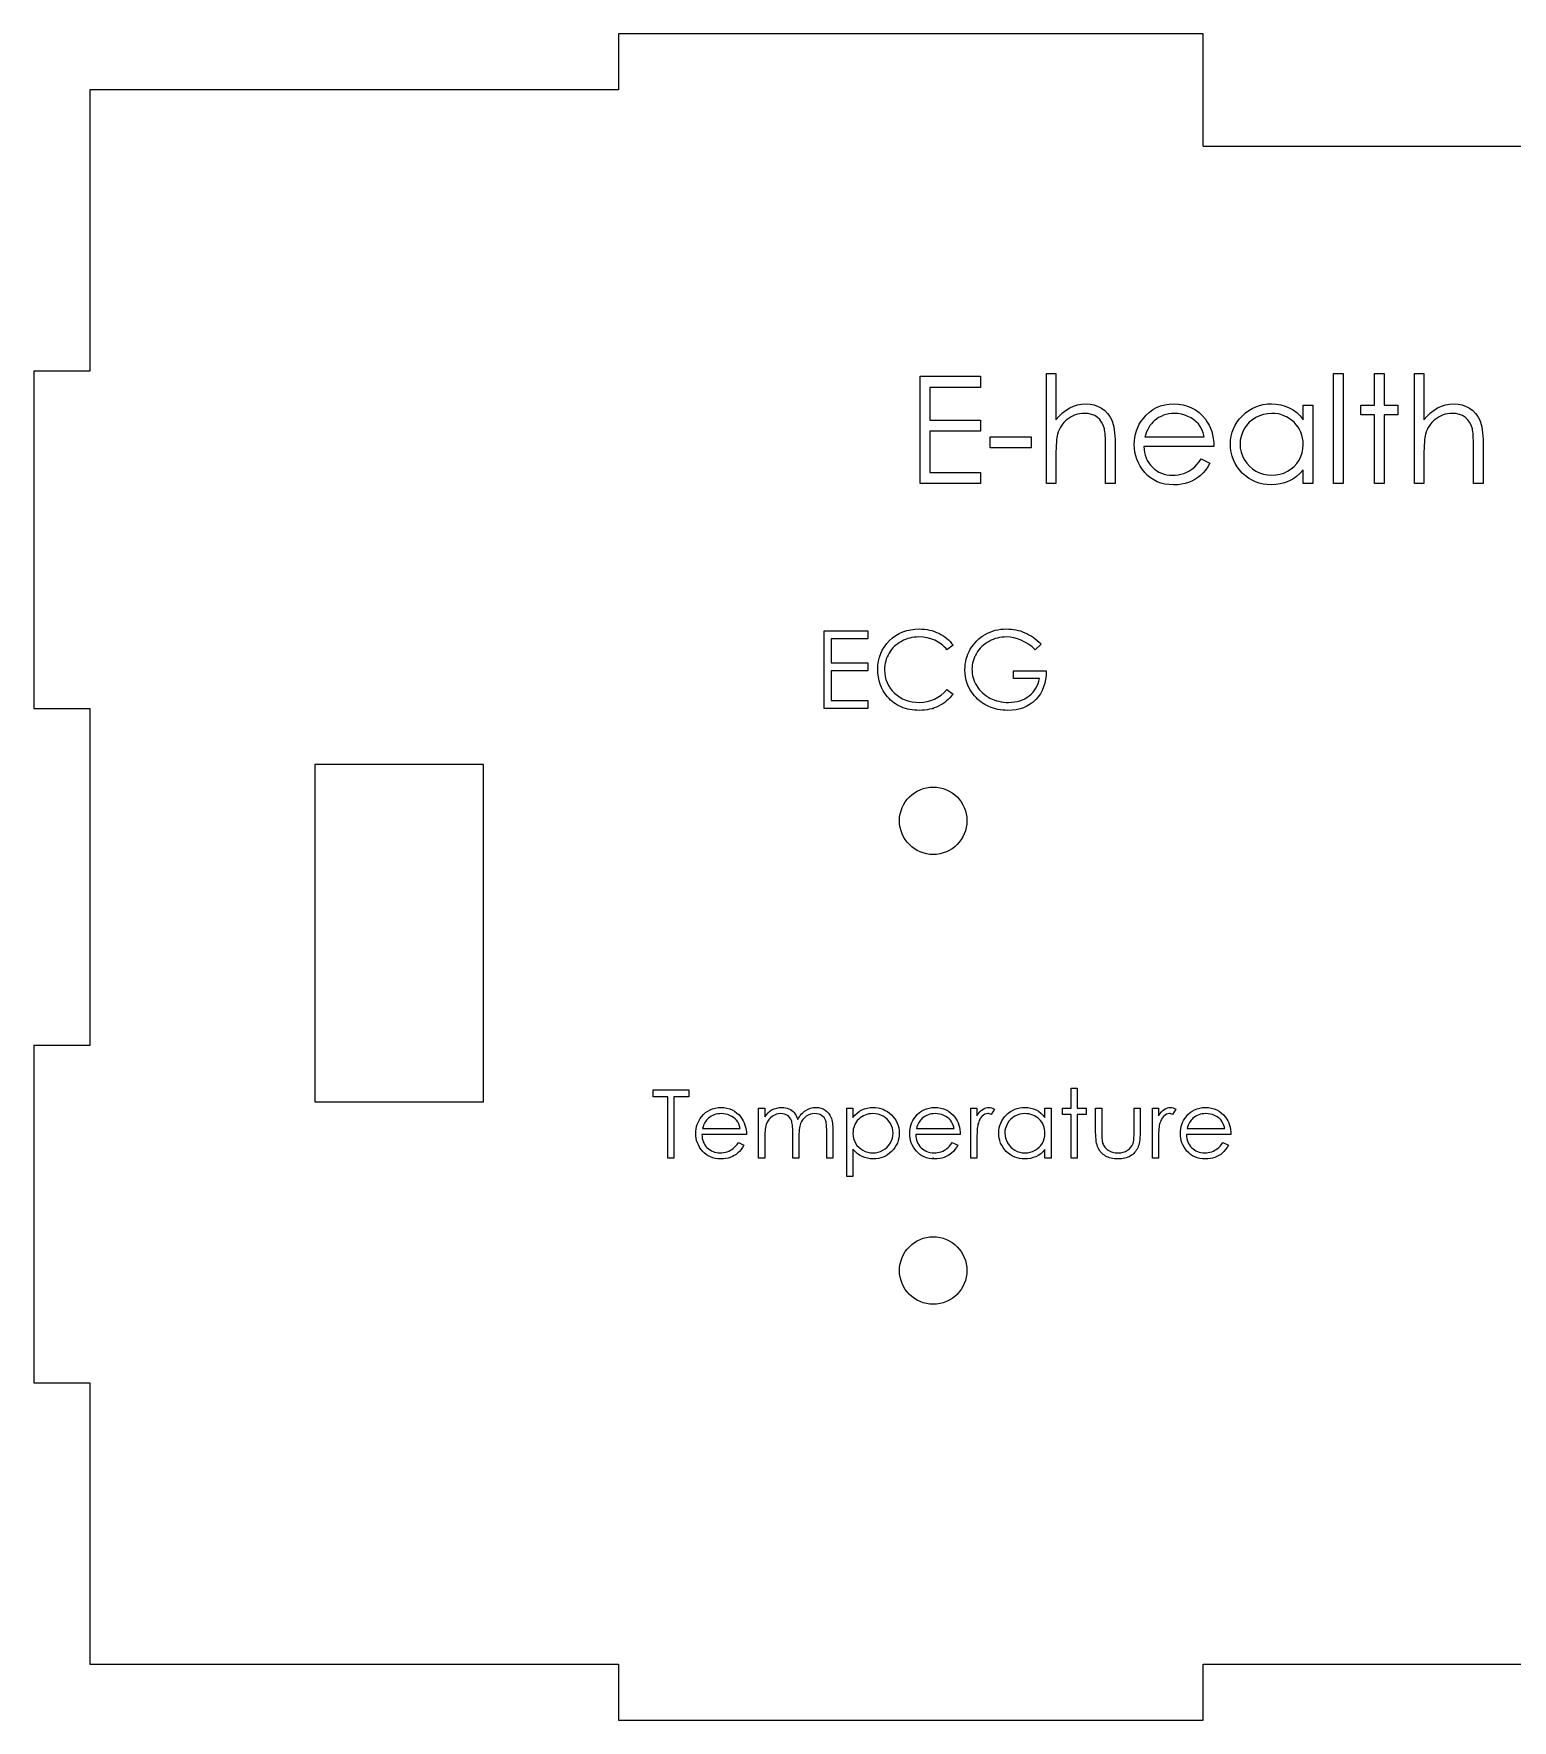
# Model space of a CAD drawing. Header units: millimetres. Extents: x 0 to 260, y 0 to 150.
# Drawn here: x 0 to 131.5, y 0 to 150 of the extents above; entities that cross this region are included whole.
import ezdxf

# ---------------------------------------------------------------- set-up
doc = ezdxf.new("R2010")
doc.units = ezdxf.units.MM
doc.header["$PDSIZE"] = -1

msp = doc.modelspace()

# ---------------------------------------------------------------- linework, layer by layer
at = {"color": 7, "linetype": 'Continuous', "lineweight": 25}
for p, q in [((104, 150), (52, 150)), ((52, 150), (52, 145)), ((104, 140), (104, 150)), ((5, 145), (5, 120)), ((52, 145), (5, 145)), ((104, 140), (156, 140)), ((0, 120), (0, 90)), ((5, 120), (0, 120)), ((0, 90), (5, 90)), ((5, 90), (5, 60)), ((40, 85), (25, 85)), ((25, 85), (25, 55)), ((40, 55), (40, 85)), ((0, 60), (0, 30)), ((5, 60), (0, 60)), ((25, 55), (40, 55)), ((0, 30), (5, 30)), ((5, 30), (5, 5)), ((5, 5), (52, 5)), ((52, 5), (52, 0)), ((104, 5), (156, 5)), ((104, 0), (104, 5)), ((52, 0), (104, 0))]:
    msp.add_line(p, q, dxfattribs=at)
at = {"color": 7, "linetype": 'Continuous', "flags": 128}
for points in [[(78.83, 119.53), (84.21, 119.53), (84.21, 119.53), (84.21, 118.55), (84.21, 118.55), (79.69, 118.55), (79.69, 118.55), (79.69, 115.62), (79.69, 115.62), (84.21, 115.62), (84.21, 115.62), (84.21, 114.64), (84.21, 114.64), (79.69, 114.64), (79.69, 114.64), (79.69, 110.98), (79.69, 110.98), (84.21, 110.98), (84.21, 110.98), (84.21, 110), (84.21, 110), (78.83, 110), (78.83, 110), (78.83, 119.53)], [(90.07, 119.77), (90.92, 119.77), (90.92, 119.77), (90.92, 115.65), (90.92, 115.65), (91.21, 115.98), (91.5, 116.28), (91.81, 116.52), (92.14, 116.72), (92.47, 116.88), (92.83, 116.99), (93.19, 117.06), (93.57, 117.08), (93.57, 117.08), (93.96, 117.06), (94.32, 116.99), (94.66, 116.86), (94.98, 116.69), (95.26, 116.48), (95.51, 116.23), (95.72, 115.95), (95.88, 115.63), (95.95, 115.46), (96.01, 115.25), (96.06, 115.03), (96.1, 114.78), (96.13, 114.51), (96.15, 114.21), (96.17, 113.9), (96.17, 113.55), (96.17, 113.55), (96.17, 110), (96.17, 110), (95.32, 110), (95.32, 110), (95.32, 113.27), (95.32, 113.27), (95.32, 113.56), (95.31, 113.82), (95.31, 114.05), (95.29, 114.26), (95.28, 114.45), (95.26, 114.61), (95.24, 114.75), (95.22, 114.86), (95.22, 114.86), (95.12, 115.18), (94.98, 115.46), (94.81, 115.69), (94.6, 115.88), (94.36, 116.04), (94.08, 116.14), (93.77, 116.21), (93.42, 116.23), (93.42, 116.23), (93.21, 116.22), (93.01, 116.2), (92.82, 116.15), (92.63, 116.1), (92.44, 116.02), (92.27, 115.93), (92.09, 115.82), (91.92, 115.7), (91.77, 115.56), (91.62, 115.42), (91.49, 115.26), (91.38, 115.1), (91.28, 114.94), (91.19, 114.76), (91.11, 114.58), (91.05, 114.38), (91.05, 114.38), (91.02, 114.25), (91, 114.08), (90.97, 113.89), (90.96, 113.67), (90.94, 113.42), (90.93, 113.14), (90.92, 112.84), (90.92, 112.52), (90.92, 112.52), (90.92, 110), (90.92, 110), (90.07, 110), (90.07, 110), (90.07, 119.77)], [(115.59, 119.77), (116.45, 119.77), (116.45, 119.77), (116.45, 110), (116.45, 110), (115.59, 110), (115.59, 110), (115.59, 119.77)], [(119.25, 119.77), (120.11, 119.77), (120.11, 119.77), (120.11, 116.96), (120.11, 116.96), (121.33, 116.96), (121.33, 116.96), (121.33, 116.11), (121.33, 116.11), (120.11, 116.11), (120.11, 116.11), (120.11, 110), (120.11, 110), (119.25, 110), (119.25, 110), (119.25, 116.11), (119.25, 116.11), (118.03, 116.11), (118.03, 116.11), (118.03, 116.96), (118.03, 116.96), (119.25, 116.96), (119.25, 116.96), (119.25, 119.77)], [(122.8, 119.77), (123.65, 119.77), (123.65, 119.77), (123.65, 115.65), (123.65, 115.65), (123.93, 115.98), (124.23, 116.28), (124.54, 116.52), (124.86, 116.72), (125.2, 116.88), (125.55, 116.99), (125.92, 117.06), (126.3, 117.08), (126.3, 117.08), (126.68, 117.06), (127.05, 116.99), (127.39, 116.86), (127.7, 116.69), (127.99, 116.48), (128.24, 116.23), (128.44, 115.95), (128.61, 115.63), (128.68, 115.46), (128.74, 115.25), (128.79, 115.03), (128.83, 114.78), (128.86, 114.51), (128.88, 114.21), (128.9, 113.9), (128.9, 113.55), (128.9, 113.55), (128.9, 110), (128.9, 110), (128.05, 110), (128.05, 110), (128.05, 113.27), (128.05, 113.27), (128.04, 113.56), (128.04, 113.82), (128.03, 114.05), (128.02, 114.26), (128.01, 114.45), (127.99, 114.61), (127.97, 114.75), (127.95, 114.86), (127.95, 114.86), (127.84, 115.18), (127.71, 115.46), (127.53, 115.69), (127.33, 115.88), (127.08, 116.04), (126.81, 116.14), (126.49, 116.21), (126.15, 116.23), (126.15, 116.23), (125.94, 116.22), (125.74, 116.2), (125.54, 116.15), (125.36, 116.1), (125.17, 116.02), (124.99, 115.93), (124.82, 115.82), (124.65, 115.7), (124.49, 115.56), (124.35, 115.42), (124.22, 115.26), (124.1, 115.1), (124, 114.94), (123.92, 114.76), (123.84, 114.58), (123.78, 114.38), (123.78, 114.38), (123.75, 114.25), (123.72, 114.08), (123.7, 113.89), (123.68, 113.67), (123.67, 113.42), (123.66, 113.14), (123.65, 112.84), (123.65, 112.52), (123.65, 112.52), (123.65, 110), (123.65, 110), (122.8, 110), (122.8, 110), (122.8, 119.77)], [(103.84, 112.2), (104.6, 111.8), (104.6, 111.8), (104.41, 111.48), (104.21, 111.19), (104, 110.94), (103.77, 110.72), (103.53, 110.52), (103.27, 110.36), (103, 110.21), (102.71, 110.09), (102.41, 110), (102.09, 109.93), (101.75, 109.89), (101.38, 109.88), (101.38, 109.88), (100.98, 109.9), (100.61, 109.95), (100.25, 110.03), (99.92, 110.15), (99.61, 110.31), (99.32, 110.5), (99.05, 110.72), (98.81, 110.98), (98.59, 111.26), (98.4, 111.54), (98.25, 111.84), (98.12, 112.15), (98.01, 112.46), (97.94, 112.79), (97.9, 113.12), (97.88, 113.46), (97.88, 113.46), (97.9, 113.78), (97.93, 114.09), (98, 114.4), (98.08, 114.69), (98.2, 114.98), (98.33, 115.26), (98.5, 115.53), (98.69, 115.79), (98.69, 115.79), (98.95, 116.09), (99.24, 116.35), (99.54, 116.58), (99.87, 116.76), (100.22, 116.9), (100.6, 117), (100.99, 117.06), (101.41, 117.08), (101.41, 117.08), (101.83, 117.06), (102.24, 117), (102.62, 116.89), (102.98, 116.74), (103.32, 116.55), (103.64, 116.31), (103.94, 116.03), (104.21, 115.71), (104.21, 115.71), (104.38, 115.46), (104.54, 115.2), (104.66, 114.92), (104.77, 114.63), (104.85, 114.32), (104.91, 113.99), (104.95, 113.65), (104.97, 113.3), (104.97, 113.3), (98.74, 113.3), (98.74, 113.3), (98.76, 113.02), (98.79, 112.76), (98.85, 112.51), (98.94, 112.27), (99.04, 112.05), (99.17, 111.84), (99.32, 111.64), (99.49, 111.45), (99.67, 111.28), (99.87, 111.14), (100.08, 111.01), (100.3, 110.91), (100.53, 110.83), (100.77, 110.78), (101.02, 110.74), (101.28, 110.73), (101.28, 110.73), (101.53, 110.74), (101.78, 110.77), (102.03, 110.82), (102.28, 110.89), (102.51, 110.98), (102.73, 111.09), (102.92, 111.2), (103.1, 111.33), (103.28, 111.48), (103.46, 111.68), (103.65, 111.92), (103.84, 112.2)], [(113.76, 116.96), (113.76, 110), (113.76, 110), (112.9, 110), (112.9, 110), (112.9, 111.2), (112.9, 111.2), (112.61, 110.88), (112.3, 110.61), (111.97, 110.38), (111.62, 110.2), (111.25, 110.06), (110.87, 109.96), (110.47, 109.9), (110.06, 109.88), (110.06, 109.88), (109.69, 109.9), (109.34, 109.94), (109, 110.03), (108.67, 110.14), (108.36, 110.29), (108.05, 110.47), (107.77, 110.68), (107.49, 110.93), (107.24, 111.2), (107.03, 111.49), (106.85, 111.79), (106.7, 112.1), (106.58, 112.43), (106.5, 112.77), (106.45, 113.13), (106.43, 113.5), (106.43, 113.5), (106.45, 113.86), (106.5, 114.21), (106.58, 114.55), (106.7, 114.87), (106.85, 115.18), (107.03, 115.48), (107.25, 115.76), (107.5, 116.03), (107.78, 116.28), (108.07, 116.49), (108.37, 116.67), (108.69, 116.82), (109.02, 116.94), (109.36, 117.02), (109.72, 117.07), (110.09, 117.08), (110.09, 117.08), (110.51, 117.06), (110.92, 117), (111.3, 116.89), (111.66, 116.74), (112.01, 116.55), (112.33, 116.31), (112.63, 116.02), (112.9, 115.67), (112.9, 115.67), (112.9, 116.96), (112.9, 116.96), (113.76, 116.96)], [(104.11, 114.15), (104.01, 114.49), (103.89, 114.79), (103.74, 115.06), (103.58, 115.29), (103.39, 115.49), (103.17, 115.67), (102.93, 115.83), (102.66, 115.97), (102.37, 116.08), (102.07, 116.16), (101.76, 116.21), (101.45, 116.23), (101.45, 116.23), (101.19, 116.22), (100.95, 116.19), (100.71, 116.14), (100.48, 116.07), (100.26, 115.97), (100.05, 115.86), (99.85, 115.73), (99.66, 115.58), (99.66, 115.58), (99.52, 115.45), (99.4, 115.31), (99.28, 115.15), (99.18, 114.98), (99.08, 114.8), (98.98, 114.6), (98.9, 114.38), (98.83, 114.15), (98.83, 114.15), (104.11, 114.15)], [(110.1, 116.23), (109.73, 116.2), (109.37, 116.14), (109.02, 116.03), (108.69, 115.87), (108.39, 115.67), (108.11, 115.44), (107.87, 115.17), (107.67, 114.86), (107.5, 114.53), (107.38, 114.19), (107.31, 113.85), (107.29, 113.49), (107.29, 113.49), (107.31, 113.13), (107.38, 112.79), (107.5, 112.45), (107.67, 112.12), (107.88, 111.81), (108.12, 111.53), (108.4, 111.3), (108.7, 111.1), (109.03, 110.94), (109.37, 110.82), (109.73, 110.76), (110.09, 110.73), (110.09, 110.73), (110.46, 110.76), (110.82, 110.82), (111.17, 110.93), (111.51, 111.09), (111.83, 111.29), (112.1, 111.52), (112.34, 111.78), (112.54, 112.07), (112.7, 112.39), (112.81, 112.73), (112.88, 113.09), (112.9, 113.47), (112.9, 113.47), (112.89, 113.75), (112.85, 114.03), (112.79, 114.3), (112.7, 114.55), (112.59, 114.79), (112.45, 115.02), (112.28, 115.23), (112.09, 115.44), (111.88, 115.62), (111.67, 115.78), (111.43, 115.92), (111.19, 116.03), (110.93, 116.12), (110.67, 116.18), (110.39, 116.22), (110.1, 116.23)], [(85.06, 114.15), (88.72, 114.15), (88.72, 114.15), (88.72, 113.17), (88.72, 113.17), (85.06, 113.17), (85.06, 113.17), (85.06, 114.15)], [(70.3, 96.88), (74.18, 96.88), (74.18, 96.88), (74.18, 96.17), (74.18, 96.17), (70.92, 96.17), (70.92, 96.17), (70.92, 94.06), (70.92, 94.06), (74.18, 94.06), (74.18, 94.06), (74.18, 93.35), (74.18, 93.35), (70.92, 93.35), (70.92, 93.35), (70.92, 90.71), (70.92, 90.71), (74.18, 90.71), (74.18, 90.71), (74.18, 90), (74.18, 90), (70.3, 90), (70.3, 90), (70.3, 96.88)], [(81.76, 95.62), (81.22, 95.2), (81.22, 95.2), (81.11, 95.34), (80.98, 95.47), (80.86, 95.59), (80.72, 95.7), (80.58, 95.8), (80.44, 95.9), (80.29, 95.98), (80.13, 96.06), (79.8, 96.19), (79.46, 96.28), (79.1, 96.33), (78.72, 96.35), (78.72, 96.35), (78.52, 96.34), (78.31, 96.33), (78.11, 96.29), (77.92, 96.25), (77.73, 96.2), (77.54, 96.13), (77.36, 96.05), (77.18, 95.96), (77, 95.86), (76.84, 95.75), (76.69, 95.63), (76.54, 95.5), (76.41, 95.37), (76.29, 95.22), (76.17, 95.07), (76.07, 94.91), (75.98, 94.74), (75.9, 94.57), (75.83, 94.4), (75.78, 94.21), (75.73, 94.03), (75.7, 93.83), (75.68, 93.64), (75.68, 93.43), (75.68, 93.43), (75.69, 93.13), (75.73, 92.84), (75.8, 92.56), (75.9, 92.29), (76.02, 92.04), (76.17, 91.8), (76.35, 91.57), (76.55, 91.36), (76.78, 91.17), (77.02, 91), (77.28, 90.85), (77.55, 90.74), (77.83, 90.65), (78.13, 90.58), (78.44, 90.54), (78.77, 90.53), (78.77, 90.53), (79.13, 90.55), (79.47, 90.6), (79.8, 90.69), (80.12, 90.82), (80.41, 90.98), (80.7, 91.17), (80.97, 91.41), (81.22, 91.68), (81.22, 91.68), (81.76, 91.27), (81.76, 91.27), (81.63, 91.1), (81.49, 90.94), (81.34, 90.79), (81.19, 90.66), (81.02, 90.53), (80.85, 90.41), (80.67, 90.3), (80.48, 90.2), (80.29, 90.11), (80.09, 90.04), (79.88, 89.97), (79.67, 89.92), (79.46, 89.88), (79.23, 89.85), (79.01, 89.83), (78.77, 89.82), (78.77, 89.82), (78.55, 89.83), (78.33, 89.84), (78.12, 89.87), (77.92, 89.9), (77.72, 89.94), (77.53, 89.99), (77.34, 90.05), (77.16, 90.12), (76.99, 90.2), (76.82, 90.29), (76.66, 90.39), (76.5, 90.5), (76.35, 90.62), (76.2, 90.74), (76.07, 90.88), (75.93, 91.03), (75.93, 91.03), (75.73, 91.29), (75.55, 91.56), (75.4, 91.85), (75.28, 92.15), (75.18, 92.46), (75.12, 92.79), (75.07, 93.13), (75.06, 93.48), (75.06, 93.48), (75.08, 93.85), (75.13, 94.21), (75.21, 94.55), (75.33, 94.87), (75.47, 95.18), (75.66, 95.48), (75.87, 95.76), (76.12, 96.02), (76.39, 96.27), (76.68, 96.48), (76.98, 96.65), (77.31, 96.8), (77.64, 96.91), (78, 96.99), (78.37, 97.04), (78.76, 97.06), (78.76, 97.06), (79, 97.05), (79.23, 97.03), (79.46, 97), (79.67, 96.96), (79.89, 96.91), (80.1, 96.84), (80.3, 96.76), (80.49, 96.68), (80.68, 96.58), (80.86, 96.47), (81.04, 96.35), (81.2, 96.22), (81.35, 96.09), (81.5, 95.94), (81.64, 95.78), (81.76, 95.62)], [(89.61, 95.71), (89.08, 95.2), (89.08, 95.2), (88.79, 95.47), (88.48, 95.7), (88.16, 95.9), (87.83, 96.06), (87.49, 96.19), (87.16, 96.28), (86.83, 96.33), (86.5, 96.35), (86.5, 96.35), (86.3, 96.34), (86.1, 96.33), (85.91, 96.29), (85.72, 96.25), (85.52, 96.2), (85.34, 96.13), (85.15, 96.05), (84.97, 95.96), (84.79, 95.86), (84.62, 95.74), (84.47, 95.62), (84.32, 95.49), (84.19, 95.36), (84.06, 95.21), (83.94, 95.05), (83.84, 94.89), (83.75, 94.72), (83.66, 94.55), (83.6, 94.38), (83.54, 94.2), (83.5, 94.02), (83.46, 93.84), (83.45, 93.66), (83.44, 93.47), (83.44, 93.47), (83.45, 93.28), (83.47, 93.09), (83.5, 92.9), (83.55, 92.72), (83.61, 92.54), (83.68, 92.36), (83.77, 92.18), (83.87, 92.01), (83.98, 91.84), (84.1, 91.68), (84.23, 91.53), (84.38, 91.39), (84.53, 91.26), (84.69, 91.14), (84.86, 91.03), (85.05, 90.92), (85.24, 90.83), (85.43, 90.75), (85.63, 90.68), (85.84, 90.63), (86.05, 90.58), (86.26, 90.55), (86.48, 90.53), (86.7, 90.53), (86.7, 90.53), (86.97, 90.54), (87.22, 90.57), (87.47, 90.61), (87.71, 90.68), (87.93, 90.76), (88.15, 90.86), (88.35, 90.98), (88.54, 91.12), (88.72, 91.27), (88.88, 91.43), (89.02, 91.61), (89.14, 91.79), (89.25, 91.99), (89.33, 92.2), (89.39, 92.42), (89.44, 92.65), (89.44, 92.65), (87.14, 92.65), (87.14, 92.65), (87.14, 93.35), (87.14, 93.35), (90.05, 93.35), (90.05, 93.35), (90.04, 92.96), (89.99, 92.58), (89.92, 92.23), (89.82, 91.9), (89.68, 91.59), (89.53, 91.3), (89.34, 91.03), (89.12, 90.78), (88.88, 90.55), (88.62, 90.36), (88.34, 90.2), (88.04, 90.06), (87.72, 89.96), (87.38, 89.88), (87.02, 89.84), (86.65, 89.82), (86.65, 89.82), (86.41, 89.83), (86.19, 89.84), (85.97, 89.87), (85.75, 89.9), (85.55, 89.95), (85.35, 90.01), (85.15, 90.07), (84.96, 90.15), (84.78, 90.24), (84.6, 90.33), (84.43, 90.44), (84.26, 90.56), (84.11, 90.68), (83.95, 90.82), (83.81, 90.97), (83.67, 91.12), (83.67, 91.12), (83.47, 91.38), (83.3, 91.65), (83.15, 91.92), (83.03, 92.2), (82.94, 92.5), (82.87, 92.8), (82.84, 93.12), (82.82, 93.44), (82.82, 93.44), (82.83, 93.68), (82.85, 93.92), (82.89, 94.16), (82.94, 94.39), (83.01, 94.61), (83.09, 94.83), (83.19, 95.05), (83.3, 95.26), (83.43, 95.47), (83.57, 95.66), (83.72, 95.84), (83.88, 96.01), (84.05, 96.17), (84.23, 96.32), (84.42, 96.46), (84.62, 96.58), (84.84, 96.69), (85.06, 96.79), (85.28, 96.87), (85.52, 96.94), (85.76, 96.99), (86.01, 97.03), (86.26, 97.05), (86.52, 97.06), (86.52, 97.06), (86.74, 97.05), (86.95, 97.03), (87.15, 97.01), (87.36, 96.98), (87.56, 96.93), (87.75, 96.88), (87.95, 96.81), (88.14, 96.73), (88.33, 96.65), (88.51, 96.55), (88.7, 96.44), (88.88, 96.32), (89.07, 96.18), (89.25, 96.03), (89.43, 95.88), (89.61, 95.71)], [(55.08, 55.44), (55.08, 56.06), (55.08, 56.06), (58.26, 56.06), (58.26, 56.06), (58.26, 55.44), (58.26, 55.44), (56.94, 55.44), (56.94, 55.44), (56.94, 50), (56.94, 50), (56.4, 50), (56.4, 50), (56.4, 55.44), (56.4, 55.44), (55.08, 55.44)], [(92.27, 56.21), (92.81, 56.21), (92.81, 56.21), (92.81, 54.43), (92.81, 54.43), (93.59, 54.43), (93.59, 54.43), (93.59, 53.88), (93.59, 53.88), (92.81, 53.88), (92.81, 53.88), (92.81, 50), (92.81, 50), (92.27, 50), (92.27, 50), (92.27, 53.88), (92.27, 53.88), (91.49, 53.88), (91.49, 53.88), (91.49, 54.43), (91.49, 54.43), (92.27, 54.43), (92.27, 54.43), (92.27, 56.21)], [(62.67, 51.4), (63.15, 51.14), (63.15, 51.14), (63.03, 50.94), (62.91, 50.76), (62.77, 50.6), (62.63, 50.46), (62.47, 50.33), (62.31, 50.23), (62.14, 50.13), (61.95, 50.06), (61.76, 50), (61.56, 49.96), (61.34, 49.93), (61.11, 49.92), (61.11, 49.92), (60.85, 49.93), (60.61, 49.97), (60.39, 50.02), (60.18, 50.1), (59.98, 50.2), (59.8, 50.32), (59.63, 50.46), (59.47, 50.62), (59.33, 50.8), (59.21, 50.98), (59.11, 51.17), (59.03, 51.37), (58.96, 51.57), (58.92, 51.77), (58.89, 51.98), (58.88, 52.2), (58.88, 52.2), (58.89, 52.4), (58.91, 52.6), (58.95, 52.8), (59.01, 52.98), (59.08, 53.17), (59.17, 53.34), (59.27, 53.51), (59.39, 53.68), (59.39, 53.68), (59.56, 53.87), (59.74, 54.04), (59.94, 54.18), (60.15, 54.3), (60.37, 54.39), (60.61, 54.45), (60.86, 54.49), (61.12, 54.5), (61.12, 54.5), (61.39, 54.49), (61.65, 54.45), (61.9, 54.38), (62.13, 54.29), (62.34, 54.16), (62.54, 54.01), (62.73, 53.84), (62.9, 53.63), (62.9, 53.63), (63.02, 53.47), (63.11, 53.31), (63.19, 53.13), (63.26, 52.94), (63.31, 52.74), (63.35, 52.54), (63.38, 52.32), (63.39, 52.1), (63.39, 52.1), (59.43, 52.1), (59.43, 52.1), (59.44, 51.92), (59.46, 51.75), (59.5, 51.6), (59.55, 51.44), (59.62, 51.3), (59.7, 51.17), (59.79, 51.04), (59.9, 50.92), (60.02, 50.82), (60.15, 50.72), (60.28, 50.64), (60.42, 50.58), (60.56, 50.53), (60.72, 50.5), (60.87, 50.47), (61.04, 50.47), (61.04, 50.47), (61.2, 50.47), (61.36, 50.49), (61.52, 50.52), (61.68, 50.57), (61.82, 50.62), (61.96, 50.69), (62.09, 50.76), (62.2, 50.84), (62.31, 50.94), (62.43, 51.07), (62.55, 51.22), (62.67, 51.4)], [(64.47, 54.43), (65.02, 54.43), (65.02, 54.43), (65.02, 53.66), (65.02, 53.66), (65.17, 53.86), (65.32, 54.03), (65.47, 54.17), (65.63, 54.28), (65.63, 54.28), (65.85, 54.38), (66.08, 54.45), (66.31, 54.49), (66.54, 54.5), (66.54, 54.5), (66.7, 54.5), (66.86, 54.47), (67.01, 54.43), (67.16, 54.38), (67.3, 54.31), (67.42, 54.23), (67.53, 54.14), (67.63, 54.04), (67.72, 53.92), (67.8, 53.78), (67.88, 53.62), (67.95, 53.43), (67.95, 53.43), (68.02, 53.56), (68.1, 53.68), (68.18, 53.79), (68.27, 53.9), (68.36, 53.99), (68.46, 54.08), (68.56, 54.16), (68.66, 54.23), (68.88, 54.35), (69.1, 54.44), (69.33, 54.49), (69.57, 54.5), (69.57, 54.5), (69.8, 54.49), (70.01, 54.45), (70.2, 54.37), (70.38, 54.27), (70.55, 54.15), (70.69, 54), (70.81, 53.83), (70.9, 53.63), (70.94, 53.52), (70.98, 53.4), (71.01, 53.26), (71.03, 53.12), (71.05, 52.96), (71.06, 52.78), (71.07, 52.6), (71.07, 52.4), (71.07, 52.4), (71.07, 50), (71.07, 50), (70.53, 50), (70.53, 50), (70.53, 52.4), (70.53, 52.4), (70.53, 52.57), (70.52, 52.73), (70.51, 52.87), (70.5, 53), (70.49, 53.11), (70.47, 53.21), (70.45, 53.3), (70.43, 53.37), (70.37, 53.5), (70.29, 53.61), (70.19, 53.71), (70.07, 53.8), (69.94, 53.87), (69.8, 53.92), (69.65, 53.95), (69.48, 53.96), (69.48, 53.96), (69.27, 53.95), (69.08, 53.9), (68.89, 53.82), (68.71, 53.72), (68.55, 53.59), (68.41, 53.43), (68.3, 53.26), (68.2, 53.07), (68.17, 52.96), (68.13, 52.84), (68.11, 52.69), (68.08, 52.53), (68.07, 52.35), (68.05, 52.16), (68.05, 51.95), (68.04, 51.72), (68.04, 51.72), (68.04, 50), (68.04, 50), (67.5, 50), (67.5, 50), (67.5, 52.25), (67.5, 52.25), (67.5, 52.44), (67.5, 52.62), (67.49, 52.78), (67.48, 52.92), (67.46, 53.05), (67.44, 53.16), (67.42, 53.25), (67.4, 53.33), (67.34, 53.47), (67.26, 53.59), (67.16, 53.7), (67.05, 53.79), (66.92, 53.86), (66.77, 53.92), (66.62, 53.95), (66.45, 53.96), (66.45, 53.96), (66.25, 53.95), (66.06, 53.9), (65.88, 53.83), (65.7, 53.72), (65.54, 53.59), (65.4, 53.45), (65.28, 53.28), (65.18, 53.09), (65.15, 52.98), (65.11, 52.86), (65.08, 52.73), (65.06, 52.58), (65.04, 52.42), (65.03, 52.25), (65.02, 52.06), (65.02, 51.86), (65.02, 51.86), (65.02, 50), (65.02, 50), (64.47, 50), (64.47, 50), (64.47, 54.43)], [(72.32, 54.43), (72.86, 54.43), (72.86, 54.43), (72.86, 53.61), (72.86, 53.61), (73.04, 53.83), (73.23, 54.01), (73.43, 54.17), (73.65, 54.29), (73.88, 54.38), (74.12, 54.45), (74.38, 54.49), (74.65, 54.5), (74.65, 54.5), (74.88, 54.49), (75.11, 54.46), (75.33, 54.41), (75.54, 54.34), (75.74, 54.24), (75.93, 54.13), (76.12, 53.99), (76.29, 53.84), (76.45, 53.66), (76.59, 53.48), (76.71, 53.3), (76.8, 53.1), (76.88, 52.89), (76.93, 52.68), (76.96, 52.46), (76.97, 52.23), (76.97, 52.23), (76.96, 51.99), (76.93, 51.76), (76.88, 51.55), (76.81, 51.34), (76.71, 51.14), (76.59, 50.95), (76.46, 50.77), (76.3, 50.59), (76.12, 50.44), (75.94, 50.3), (75.75, 50.18), (75.55, 50.09), (75.34, 50.02), (75.13, 49.96), (74.9, 49.93), (74.66, 49.92), (74.66, 49.92), (74.4, 49.94), (74.15, 49.98), (73.91, 50.05), (73.67, 50.14), (73.45, 50.27), (73.24, 50.42), (73.05, 50.6), (72.86, 50.8), (72.86, 50.8), (72.86, 48.37), (72.86, 48.37), (72.32, 48.37), (72.32, 48.37), (72.32, 54.43)], [(81.69, 51.4), (82.18, 51.14), (82.18, 51.14), (82.06, 50.94), (81.93, 50.76), (81.79, 50.6), (81.65, 50.46), (81.49, 50.33), (81.33, 50.23), (81.16, 50.13), (80.98, 50.06), (80.78, 50), (80.58, 49.96), (80.36, 49.93), (80.13, 49.92), (80.13, 49.92), (79.88, 49.93), (79.64, 49.97), (79.41, 50.02), (79.2, 50.1), (79, 50.2), (78.82, 50.32), (78.65, 50.46), (78.5, 50.62), (78.36, 50.8), (78.24, 50.98), (78.14, 51.17), (78.05, 51.37), (77.99, 51.57), (77.94, 51.77), (77.92, 51.98), (77.91, 52.2), (77.91, 52.2), (77.91, 52.4), (77.94, 52.6), (77.98, 52.8), (78.03, 52.98), (78.1, 53.17), (78.19, 53.34), (78.3, 53.51), (78.42, 53.68), (78.42, 53.68), (78.58, 53.87), (78.77, 54.04), (78.96, 54.18), (79.17, 54.3), (79.39, 54.39), (79.63, 54.45), (79.88, 54.49), (80.15, 54.5), (80.15, 54.5), (80.42, 54.49), (80.68, 54.45), (80.92, 54.38), (81.15, 54.29), (81.36, 54.16), (81.57, 54.01), (81.75, 53.84), (81.93, 53.63), (81.93, 53.63), (82.04, 53.47), (82.14, 53.31), (82.22, 53.13), (82.28, 52.94), (82.34, 52.74), (82.38, 52.54), (82.4, 52.32), (82.41, 52.1), (82.41, 52.1), (78.45, 52.1), (78.45, 52.1), (78.46, 51.92), (78.48, 51.75), (78.52, 51.6), (78.58, 51.44), (78.64, 51.3), (78.72, 51.17), (78.82, 51.04), (78.93, 50.92), (79.04, 50.82), (79.17, 50.72), (79.3, 50.64), (79.44, 50.58), (79.59, 50.53), (79.74, 50.5), (79.9, 50.47), (80.06, 50.47), (80.06, 50.47), (80.23, 50.47), (80.39, 50.49), (80.54, 50.52), (80.7, 50.57), (80.85, 50.62), (80.99, 50.69), (81.11, 50.76), (81.22, 50.84), (81.33, 50.94), (81.45, 51.07), (81.57, 51.22), (81.69, 51.4)], [(83.34, 54.43), (83.88, 54.43), (83.88, 54.43), (83.88, 53.77), (83.88, 53.77), (84.01, 53.95), (84.14, 54.11), (84.27, 54.23), (84.4, 54.33), (84.54, 54.41), (84.68, 54.46), (84.82, 54.49), (84.96, 54.5), (84.96, 54.5), (85.08, 54.49), (85.19, 54.47), (85.31, 54.42), (85.44, 54.35), (85.44, 54.35), (85.14, 53.88), (85.14, 53.88), (85.06, 53.92), (84.99, 53.94), (84.92, 53.96), (84.86, 53.96), (84.86, 53.96), (84.73, 53.95), (84.6, 53.9), (84.48, 53.83), (84.35, 53.73), (84.29, 53.67), (84.24, 53.59), (84.19, 53.52), (84.14, 53.43), (84.09, 53.34), (84.05, 53.23), (84.02, 53.12), (83.98, 53.01), (83.98, 53.01), (83.96, 52.9), (83.94, 52.77), (83.92, 52.62), (83.91, 52.44), (83.9, 52.24), (83.89, 52.01), (83.89, 51.76), (83.88, 51.49), (83.88, 51.49), (83.88, 50), (83.88, 50), (83.34, 50), (83.34, 50), (83.34, 54.43)], [(90.48, 54.43), (90.48, 50), (90.48, 50), (89.94, 50), (89.94, 50), (89.94, 50.77), (89.94, 50.77), (89.75, 50.56), (89.56, 50.39), (89.34, 50.24), (89.12, 50.12), (88.89, 50.04), (88.65, 49.97), (88.4, 49.93), (88.13, 49.92), (88.13, 49.92), (87.9, 49.93), (87.67, 49.96), (87.46, 50.02), (87.25, 50.09), (87.05, 50.18), (86.86, 50.3), (86.68, 50.44), (86.5, 50.59), (86.34, 50.77), (86.21, 50.95), (86.09, 51.14), (85.99, 51.34), (85.92, 51.55), (85.87, 51.76), (85.84, 51.99), (85.83, 52.23), (85.83, 52.23), (85.84, 52.46), (85.87, 52.68), (85.92, 52.89), (86, 53.1), (86.09, 53.3), (86.21, 53.48), (86.35, 53.66), (86.51, 53.84), (86.68, 53.99), (86.87, 54.13), (87.06, 54.24), (87.26, 54.34), (87.47, 54.41), (87.69, 54.46), (87.92, 54.49), (88.15, 54.5), (88.15, 54.5), (88.42, 54.49), (88.68, 54.45), (88.92, 54.38), (89.15, 54.29), (89.37, 54.17), (89.57, 54.01), (89.76, 53.83), (89.94, 53.61), (89.94, 53.61), (89.94, 54.43), (89.94, 54.43), (90.48, 54.43)], [(94.44, 54.43), (94.99, 54.43), (94.99, 54.43), (94.99, 52.37), (94.99, 52.37), (94.99, 52.19), (94.99, 52.03), (95, 51.88), (95.01, 51.74), (95.02, 51.62), (95.04, 51.51), (95.05, 51.42), (95.07, 51.34), (95.07, 51.34), (95.11, 51.24), (95.15, 51.15), (95.2, 51.06), (95.26, 50.98), (95.33, 50.9), (95.4, 50.83), (95.48, 50.76), (95.57, 50.7), (95.76, 50.6), (95.96, 50.52), (96.19, 50.48), (96.43, 50.47), (96.43, 50.47), (96.68, 50.48), (96.9, 50.52), (97.1, 50.59), (97.29, 50.69), (97.45, 50.82), (97.58, 50.96), (97.69, 51.12), (97.77, 51.29), (97.77, 51.29), (97.79, 51.37), (97.81, 51.46), (97.83, 51.57), (97.84, 51.69), (97.85, 51.84), (97.86, 52), (97.86, 52.18), (97.86, 52.37), (97.86, 52.37), (97.86, 54.43), (97.86, 54.43), (98.4, 54.43), (98.4, 54.43), (98.4, 52.27), (98.4, 52.27), (98.4, 52.05), (98.39, 51.85), (98.37, 51.65), (98.35, 51.48), (98.32, 51.31), (98.28, 51.16), (98.24, 51.03), (98.19, 50.9), (98.13, 50.79), (98.06, 50.69), (97.99, 50.59), (97.91, 50.49), (97.83, 50.41), (97.74, 50.33), (97.64, 50.25), (97.53, 50.18), (97.42, 50.12), (97.3, 50.07), (97.17, 50.02), (97.04, 49.99), (96.89, 49.96), (96.75, 49.94), (96.59, 49.93), (96.43, 49.92), (96.43, 49.92), (96.27, 49.93), (96.11, 49.94), (95.96, 49.96), (95.82, 49.99), (95.69, 50.02), (95.56, 50.07), (95.44, 50.12), (95.32, 50.18), (95.22, 50.25), (95.12, 50.33), (95.02, 50.41), (94.94, 50.49), (94.86, 50.59), (94.79, 50.69), (94.72, 50.8), (94.66, 50.91), (94.61, 51.03), (94.57, 51.17), (94.53, 51.32), (94.5, 51.49), (94.48, 51.68), (94.46, 51.87), (94.45, 52.08), (94.44, 52.31), (94.44, 52.31), (94.44, 54.43)], [(99.49, 54.43), (100.04, 54.43), (100.04, 54.43), (100.04, 53.77), (100.04, 53.77), (100.16, 53.95), (100.29, 54.11), (100.42, 54.23), (100.55, 54.33), (100.69, 54.41), (100.83, 54.46), (100.97, 54.49), (101.12, 54.5), (101.12, 54.5), (101.23, 54.49), (101.34, 54.47), (101.46, 54.42), (101.59, 54.35), (101.59, 54.35), (101.29, 53.88), (101.29, 53.88), (101.21, 53.92), (101.14, 53.94), (101.07, 53.96), (101.01, 53.96), (101.01, 53.96), (100.88, 53.95), (100.75, 53.9), (100.63, 53.83), (100.5, 53.73), (100.45, 53.67), (100.39, 53.59), (100.34, 53.52), (100.29, 53.43), (100.25, 53.34), (100.2, 53.23), (100.17, 53.12), (100.13, 53.01), (100.13, 53.01), (100.11, 52.9), (100.09, 52.77), (100.07, 52.62), (100.06, 52.44), (100.05, 52.24), (100.04, 52.01), (100.04, 51.76), (100.04, 51.49), (100.04, 51.49), (100.04, 50), (100.04, 50), (99.49, 50), (99.49, 50), (99.49, 54.43)], [(105.76, 51.4), (106.25, 51.14), (106.25, 51.14), (106.13, 50.94), (106, 50.76), (105.86, 50.6), (105.72, 50.46), (105.57, 50.33), (105.4, 50.23), (105.23, 50.13), (105.05, 50.06), (104.85, 50), (104.65, 49.96), (104.43, 49.93), (104.2, 49.92), (104.2, 49.92), (103.95, 49.93), (103.71, 49.97), (103.48, 50.02), (103.27, 50.1), (103.07, 50.2), (102.89, 50.32), (102.72, 50.46), (102.57, 50.62), (102.43, 50.8), (102.31, 50.98), (102.21, 51.17), (102.12, 51.37), (102.06, 51.57), (102.01, 51.77), (101.99, 51.98), (101.98, 52.2), (101.98, 52.2), (101.99, 52.4), (102.01, 52.6), (102.05, 52.8), (102.1, 52.98), (102.18, 53.17), (102.26, 53.34), (102.37, 53.51), (102.49, 53.68), (102.49, 53.68), (102.65, 53.87), (102.84, 54.04), (103.03, 54.18), (103.24, 54.3), (103.47, 54.39), (103.7, 54.45), (103.95, 54.49), (104.22, 54.5), (104.22, 54.5), (104.49, 54.49), (104.75, 54.45), (104.99, 54.38), (105.22, 54.29), (105.44, 54.16), (105.64, 54.01), (105.82, 53.84), (106, 53.63), (106, 53.63), (106.11, 53.47), (106.21, 53.31), (106.29, 53.13), (106.36, 52.94), (106.41, 52.74), (106.45, 52.54), (106.47, 52.32), (106.48, 52.1), (106.48, 52.1), (102.52, 52.1), (102.52, 52.1), (102.53, 51.92), (102.56, 51.75), (102.59, 51.6), (102.65, 51.44), (102.71, 51.3), (102.79, 51.17), (102.89, 51.04), (103, 50.92), (103.11, 50.82), (103.24, 50.72), (103.37, 50.64), (103.51, 50.58), (103.66, 50.53), (103.81, 50.5), (103.97, 50.47), (104.13, 50.47), (104.13, 50.47), (104.3, 50.47), (104.46, 50.49), (104.61, 50.52), (104.77, 50.57), (104.92, 50.62), (105.06, 50.69), (105.18, 50.76), (105.29, 50.84), (105.41, 50.94), (105.52, 51.07), (105.64, 51.22), (105.76, 51.4)], [(62.84, 52.64), (62.78, 52.85), (62.7, 53.05), (62.61, 53.22), (62.5, 53.36), (62.38, 53.49), (62.25, 53.6), (62.09, 53.71), (61.92, 53.8), (61.73, 53.87), (61.54, 53.92), (61.35, 53.95), (61.15, 53.96), (61.15, 53.96), (60.99, 53.95), (60.83, 53.93), (60.68, 53.9), (60.53, 53.86), (60.39, 53.8), (60.26, 53.73), (60.13, 53.64), (60.01, 53.55), (60.01, 53.55), (59.92, 53.47), (59.85, 53.38), (59.77, 53.28), (59.7, 53.17), (59.64, 53.05), (59.58, 52.92), (59.53, 52.79), (59.48, 52.64), (59.48, 52.64), (62.84, 52.64)], [(74.64, 53.96), (74.46, 53.95), (74.28, 53.93), (74.11, 53.89), (73.95, 53.83), (73.79, 53.76), (73.65, 53.68), (73.51, 53.57), (73.37, 53.46), (73.25, 53.33), (73.15, 53.19), (73.06, 53.04), (72.99, 52.89), (72.93, 52.73), (72.89, 52.56), (72.87, 52.39), (72.86, 52.2), (72.86, 52.2), (72.87, 51.96), (72.92, 51.74), (72.99, 51.52), (73.09, 51.32), (73.22, 51.13), (73.37, 50.97), (73.55, 50.82), (73.75, 50.7), (73.96, 50.59), (74.19, 50.52), (74.42, 50.48), (74.65, 50.47), (74.65, 50.47), (74.88, 50.48), (75.1, 50.52), (75.32, 50.6), (75.53, 50.7), (75.73, 50.83), (75.9, 50.98), (76.05, 51.15), (76.19, 51.35), (76.29, 51.56), (76.37, 51.77), (76.41, 51.99), (76.43, 52.22), (76.43, 52.22), (76.42, 52.45), (76.37, 52.67), (76.29, 52.88), (76.19, 53.09), (76.06, 53.29), (75.9, 53.46), (75.73, 53.61), (75.54, 53.73), (75.33, 53.83), (75.11, 53.9), (74.88, 53.95), (74.64, 53.96)], [(81.87, 52.64), (81.8, 52.85), (81.72, 53.05), (81.63, 53.22), (81.53, 53.36), (81.41, 53.49), (81.27, 53.6), (81.11, 53.71), (80.94, 53.8), (80.76, 53.87), (80.57, 53.92), (80.37, 53.95), (80.17, 53.96), (80.17, 53.96), (80.01, 53.95), (79.85, 53.93), (79.7, 53.9), (79.56, 53.86), (79.42, 53.8), (79.28, 53.73), (79.16, 53.64), (79.03, 53.55), (79.03, 53.55), (78.95, 53.47), (78.87, 53.38), (78.8, 53.28), (78.73, 53.17), (78.66, 53.05), (78.61, 52.92), (78.55, 52.79), (78.51, 52.64), (78.51, 52.64), (81.87, 52.64)], [(88.16, 53.96), (87.92, 53.95), (87.69, 53.9), (87.47, 53.83), (87.26, 53.73), (87.07, 53.61), (86.9, 53.46), (86.74, 53.29), (86.61, 53.09), (86.51, 52.88), (86.43, 52.67), (86.38, 52.45), (86.37, 52.22), (86.37, 52.22), (86.39, 51.99), (86.43, 51.77), (86.51, 51.56), (86.61, 51.35), (86.75, 51.15), (86.9, 50.98), (87.07, 50.83), (87.27, 50.7), (87.48, 50.6), (87.7, 50.52), (87.92, 50.48), (88.15, 50.47), (88.15, 50.47), (88.39, 50.48), (88.62, 50.52), (88.84, 50.59), (89.06, 50.7), (89.26, 50.82), (89.43, 50.97), (89.58, 51.13), (89.71, 51.32), (89.81, 51.52), (89.88, 51.74), (89.93, 51.96), (89.94, 52.2), (89.94, 52.2), (89.93, 52.39), (89.91, 52.56), (89.87, 52.73), (89.81, 52.89), (89.74, 53.04), (89.65, 53.19), (89.55, 53.33), (89.43, 53.46), (89.29, 53.57), (89.15, 53.68), (89.01, 53.76), (88.85, 53.83), (88.69, 53.89), (88.52, 53.93), (88.34, 53.95), (88.16, 53.96)], [(105.94, 52.64), (105.87, 52.85), (105.79, 53.05), (105.7, 53.22), (105.6, 53.36), (105.48, 53.49), (105.34, 53.6), (105.19, 53.71), (105.01, 53.8), (104.83, 53.87), (104.64, 53.92), (104.44, 53.95), (104.24, 53.96), (104.24, 53.96), (104.08, 53.95), (103.92, 53.93), (103.77, 53.9), (103.63, 53.86), (103.49, 53.8), (103.35, 53.73), (103.23, 53.64), (103.1, 53.55), (103.1, 53.55), (103.02, 53.47), (102.94, 53.38), (102.87, 53.28), (102.8, 53.17), (102.73, 53.05), (102.68, 52.92), (102.62, 52.79), (102.58, 52.64), (102.58, 52.64), (105.94, 52.64)]]:
    msp.add_lwpolyline(points, dxfattribs=at)
at = {"color": 7, "linetype": 'Continuous'}
for centre in [(80, 80), (80, 40)]:
    msp.add_circle(centre, 3, dxfattribs=at)
at = {"color": 7, "linetype": 'Continuous', "lineweight": 25}
for centre in [(80, 80), (80, 40)]:
    msp.add_circle(centre, 3, dxfattribs=at)
at = {"color": 7, "linetype": 'Continuous'}
for p in [(80, 90), (80, 50)]:
    msp.add_point(p, dxfattribs=at)

doc.saveas('drawing.dxf')
